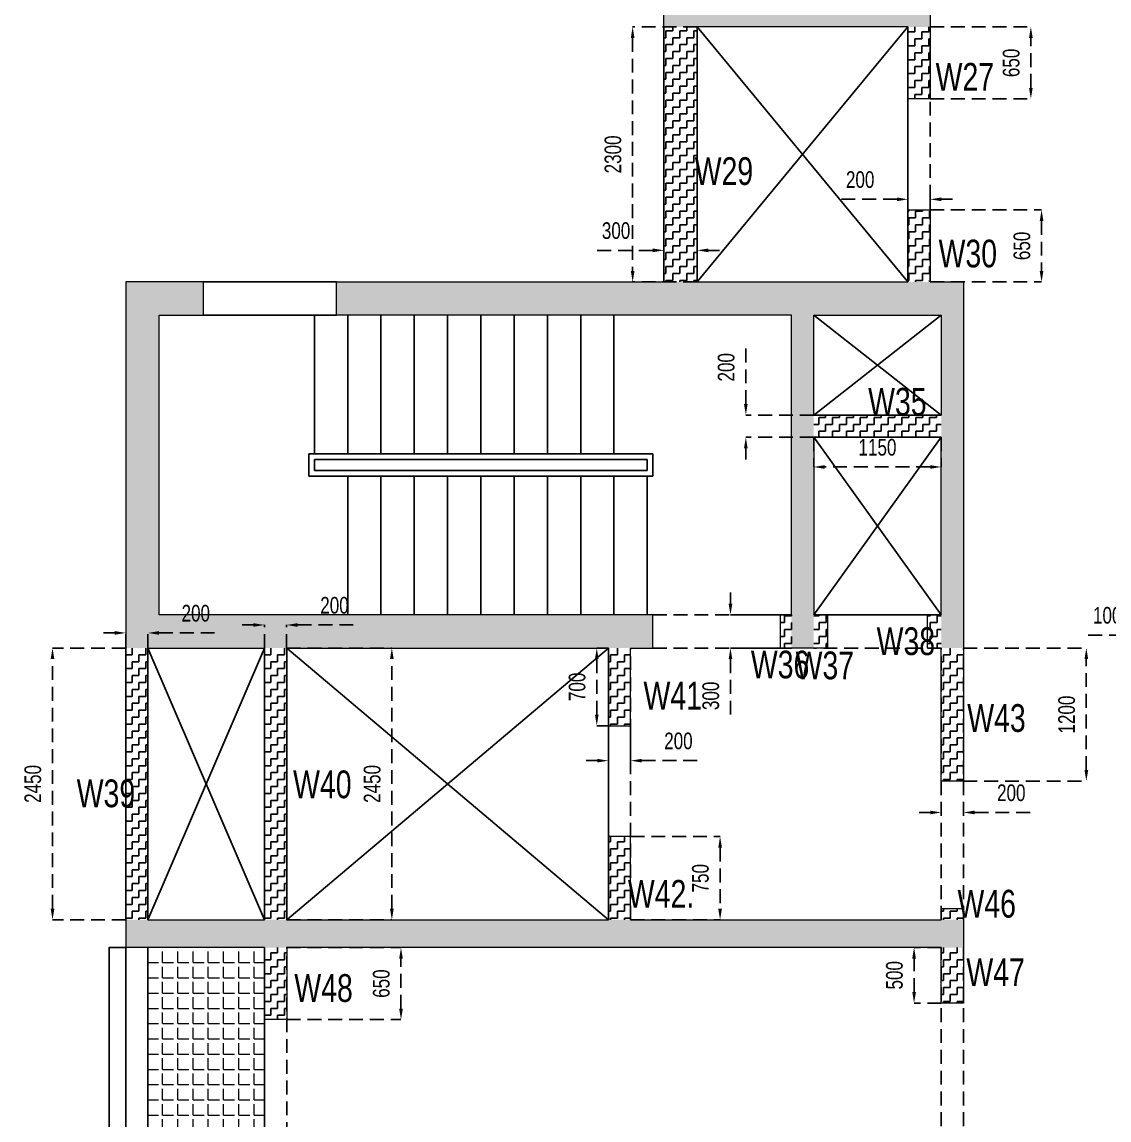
# Model space of a CAD drawing. Header units: millimetres. Extents: x 341 to 34579, y 195 to 54156.
# Drawn here: x 383 to 10181, y 30618 to 40517 of the extents above; entities that cross this region are included whole.
import ezdxf

# ---------------------------------------------------------------- set-up
doc = ezdxf.new("R2010")
doc.units = ezdxf.units.MM
doc.linetypes.add('HIDDEN', pattern=[0.375, 0.25, -0.125])
for name, color, linetype in [('A-STAIRCASE', 8, 'Continuous'), ('RAILING', 6, 'Continuous'), ('S-BEAM', 4, 'HIDDEN'), ('S-BEAM 1', 6, 'Continuous'), ('S-CUTOUT', 25, 'Continuous'), ('S-WALL HATCH', 251, 'Continuous')]:
    doc.layers.add(name, color=color, linetype=linetype)
for name, color, linetype, lineweight in [("S-BEAM NO'S", 2, 'Continuous', 20), ('S-HATCH', 8, 'Continuous', 20), ('S-WALL', 100, 'Continuous', 20)]:
    doc.layers.add(name, color=color, linetype=linetype, lineweight=lineweight)
doc.styles.add('SOBHA', font='swisscl.ttf')
doc.dimstyles.new('S-100-2', dxfattribs={"dimscale": 100, "dimtxt": 1.5, "dimasz": 1, "dimexe": 0, "dimexo": 0, "dimgap": 1, "dimtad": 1, "dimdec": 0, "dimzin": 0, "dimdsep": 46, "dimtxsty": 'SOBHA', "dimcen": 0.0895, "dimclrd": 8, "dimclre": 8, "dimclrt": 2, "dimadec": 0, "dimazin": 0, "dimtfac": 1, "dimtdec": 0, "dimtofl": 0, "dimtmove": 0, "dimatfit": 3, "dimfxl": 0.18, "dimtolj": 1, "dimtzin": 0, "dimlwd": -1, "dimlwe": -1, "dimarcsym": 1})
pattern_1 = [(0, (0, 0), (62.5, 62.5), [62.5, -62.5]), (90, (62.5, 0), (-62.5, 62.5), [62.5, -62.5])]

# ---------------------------------------------------------------- blocks, each defined once
blk = doc.blocks.new('WING 05 TYP WALLS')
at = {"layer": 'S-WALL HATCH', "ltscale": 7.5, "transparency": 33554687}
h = blk.add_hatch(color=251, dxfattribs=at)
h.dxf.hatch_style = 1
h.paths.add_polyline_path([(-602431.8, -51697.9), (-600531.8, -51697.9), (-600331.8, -51697.9), (-600031.8, -51697.9), (-600031.8, -51397.9), (-600231.8, -51397.9), (-602731.8, -51397.9), (-602731.8, -52447.9), (-602731.8, -52647.9), (-602731.8, -54297.9), (-602431.8, -54297.9), (-600531.8, -54297.9), (-600331.8, -54297.9), (-600331.8, -53997.9), (-600531.8, -53997.9), (-602431.8, -53997.9)])
h = blk.add_hatch(dxfattribs=at)
h.set_pattern_fill('ZIGZAG', color=251, scale=500)
h.set_pattern_definition([(0, (-602881.83, -54947.9), (62.5, 62.5), [62.5, -62.5]), (90, (-602819.33, -54947.9), (-62.5, 62.5), [62.5, -62.5])])
h.paths.add_polyline_path([(-600331.8, -54297.9), (-600531.8, -54297.9), (-600531.8, -54947.9), (-600331.8, -54947.9)])
h.paths.add_polyline_path([(-600331.8, -53347.9), (-600531.8, -53347.9), (-600531.8, -53997.9), (-600331.8, -53997.9)])
h.paths.add_polyline_path([(-602731.8, -52447.9), (-602881.8, -52447.9), (-602881.8, -52647.9), (-602731.8, -52647.9)])
h.paths.add_polyline_path([(-600331.8, -51697.9), (-600531.8, -51697.9), (-600531.8, -52347.9), (-600331.8, -52347.9)])
h = blk.add_hatch(dxfattribs=at)
h.set_pattern_fill('ZIGZAG', color=251, scale=500)
h.set_pattern_definition(pattern_1)
h.paths.add_polyline_path([(-602431.8, -54297.9), (-602731.8, -54297.9), (-602731.8, -56597.9), (-602431.8, -56597.9)])
h = blk.add_hatch(dxfattribs=at)
h.set_pattern_fill('ZIGZAG', color=251, scale=500)
h.set_pattern_definition(pattern_1)
h.paths.add_polyline_path([(-600331.8, -55947.9), (-600531.8, -55947.9), (-600531.8, -56597.9), (-600331.8, -56597.9)])
h = blk.add_hatch(color=251, dxfattribs=at)
h.dxf.hatch_style = 1
h.paths.add_polyline_path([(-602831.8, -59597.9), (-607281.8, -59597.9), (-607281.8, -56897.9), (-606881.8, -56897.9), (-606881.8, -56597.9), (-607581.8, -56597.9), (-607581.8, -59897.9), (-607381.8, -59897.9), (-607381.8, -59897.9), (-606331.8, -59897.9), (-606131.8, -59897.9), (-603231.8, -59897.9), (-603031.8, -59897.9), (-602831.8, -59897.9)])
h = blk.add_hatch(color=251, dxfattribs=at)
h.dxf.hatch_style = 1
h.paths.add_polyline_path([(-600031.8, -56597.9), (-600331.8, -56597.9), (-600531.8, -56597.9), (-602431.8, -56597.9), (-602731.8, -56597.9), (-605681.8, -56597.9), (-605681.8, -56897.9), (-601581.8, -56897.9), (-601581.8, -59597.9), (-601581.8, -59897.9), (-601381.8, -59897.9), (-601381.8, -59597.9), (-601381.8, -57997.9), (-601381.8, -57797.9), (-601381.8, -56897.9), (-600231.8, -56897.9), (-600231.8, -57797.9), (-600231.8, -57997.9), (-600231.8, -59597.9), (-600231.8, -59897.9), (-600031.8, -59897.9)])
h = blk.add_hatch(dxfattribs=at)
h.set_pattern_fill('ZIGZAG', color=251, scale=500)
h.set_pattern_definition([(0, (105314.17, -1923.17), (62.5, 62.5), [62.5, -62.5]), (90, (105376.67, -1923.17), (-62.5, 62.5), [62.5, -62.5])])
h.paths.add_polyline_path([(-600231.8, -57797.9), (-601381.8, -57797.9), (-601381.8, -57997.9), (-600231.8, -57997.9)], flags=17)
h = blk.add_hatch(dxfattribs=at)
h.set_pattern_fill('ZIGZAG', color=251, scale=500)
h.set_pattern_definition([(0, (-601681.83, -59897.9), (62.5, 62.5), [62.5, -62.5]), (90, (-601619.33, -59897.9), (-62.5, 62.5), [62.5, -62.5])])
h.paths.add_polyline_path([(-601256.8, -59597.9), (-601381.8, -59597.9), (-601381.8, -59897.9), (-601256.8, -59897.9)])
h.paths.add_polyline_path([(-601581.8, -59597.9), (-601681.8, -59597.9), (-601681.8, -59897.9), (-601581.8, -59897.9)])
h.paths.add_polyline_path([(-600231.8, -59597.9), (-600356.8, -59597.9), (-600356.8, -59897.9), (-600231.8, -59897.9)])
h = blk.add_hatch(dxfattribs=at)
h.set_pattern_fill('ZIGZAG', color=251, scale=500)
h.set_pattern_definition(pattern_1)
h.paths.add_polyline_path([(-607381.8, -59897.9), (-607581.8, -59897.9), (-607581.8, -62347.7), (-607381.8, -62347.7)])
h = blk.add_hatch(dxfattribs=at)
h.set_pattern_fill('ZIGZAG', color=251, scale=500)
h.set_pattern_definition(pattern_1)
h.paths.add_polyline_path([(-606131.8, -59897.9), (-606331.8, -59897.9), (-606331.8, -62347.9), (-606131.8, -62347.9)])
h = blk.add_hatch(dxfattribs=at)
h.set_pattern_fill('ZIGZAG', color=251, scale=500)
h.set_pattern_definition(pattern_1)
h.paths.add_polyline_path([(-603031.8, -59897.9), (-603231.8, -59897.9), (-603231.8, -60597.9), (-603031.8, -60597.9)])
h = blk.add_hatch(dxfattribs=at)
h.set_pattern_fill('ZIGZAG', color=251, scale=500)
h.set_pattern_definition(pattern_1)
h.paths.add_polyline_path([(-600031.8, -59897.9), (-600231.8, -59897.9), (-600231.8, -61097.9), (-600031.8, -61097.9)])
h = blk.add_hatch(dxfattribs=at)
h.set_pattern_fill('ZIGZAG', color=251, scale=500)
h.set_pattern_definition(pattern_1)
h.paths.add_polyline_path([(-603031.8, -61597.9), (-603231.8, -61597.9), (-603231.8, -62347.9), (-603031.8, -62347.9)])
h = blk.add_hatch(dxfattribs=at)
h.set_pattern_fill('ZIGZAG', color=251, scale=500)
h.set_pattern_definition(pattern_1)
h.paths.add_polyline_path([(-600031.8, -62247.9), (-600231.8, -62247.9), (-600231.8, -62347.9), (-600031.8, -62347.9)])
h = blk.add_hatch(color=251, dxfattribs=at)
h.dxf.hatch_style = 1
h.paths.add_polyline_path([(-600031.8, -62347.9), (-600231.8, -62347.9), (-603031.8, -62347.9), (-603231.8, -62347.9), (-606131.8, -62347.9), (-606331.8, -62347.9), (-607381.8, -62347.9), (-607581.8, -62347.7), (-607581.8, -62597.9), (-606331.8, -62597.9), (-606131.8, -62597.9), (-600231.8, -62597.9), (-600031.8, -62597.9)])
h = blk.add_hatch(dxfattribs=at)
h.set_pattern_fill('ZIGZAG', color=251, scale=500)
h.set_pattern_definition(pattern_1)
h.paths.add_polyline_path([(-606131.8, -62597.9), (-606331.8, -62597.9), (-606331.8, -63247.9), (-606131.8, -63247.9)])
h = blk.add_hatch(dxfattribs=at)
h.set_pattern_fill('ZIGZAG', color=251, scale=500)
h.set_pattern_definition(pattern_1)
h.paths.add_polyline_path([(-600031.8, -62597.9), (-600231.8, -62597.9), (-600231.8, -63097.9), (-600031.8, -63097.9)])
at = {"layer": 'S-WALL'}
for p, q in [((-607581.8, -56597.9), (-607581.8, -62597.9)), ((-606881.8, -56597.9), (-607581.8, -56597.9)), ((-606881.8, -56897.9), (-606881.8, -56597.9)), ((-607281.8, -56897.9), (-606881.8, -56897.9)), ((-607281.8, -59597.9), (-607281.8, -56897.9)), ((-602831.8, -59597.9), (-607281.8, -59597.9)), ((-602831.8, -59897.9), (-602831.8, -59597.9)), ((-607381.8, -62347.9), (-607381.8, -59897.9)), ((-607381.8, -59897.9), (-606331.8, -59897.9)), ((-606331.8, -59897.9), (-606331.8, -62347.9)), ((-606131.8, -62347.9), (-606131.8, -59897.9)), ((-606131.8, -59897.9), (-603231.8, -59897.9)), ((-603231.8, -59897.9), (-603231.8, -60597.9)), ((-603031.8, -60597.9), (-603031.8, -59897.9)), ((-603031.8, -59897.9), (-602831.8, -59897.9)), ((-603231.8, -60597.9), (-603031.8, -60597.9)), ((-603031.8, -61597.9), (-603231.8, -61597.9)), ((-603231.8, -61597.9), (-603231.8, -62347.9)), ((-603031.8, -62347.9), (-603031.8, -61597.9)), ((-600031.8, -62247.9), (-600231.8, -62247.9)), ((-600231.8, -62247.9), (-600231.8, -62347.9)), ((-600031.8, -62347.9), (-600031.8, -62247.9)), ((-607381.8, -62347.9), (-606331.8, -62347.9)), ((-606131.8, -62347.9), (-603231.8, -62347.9)), ((-603031.8, -62347.9), (-600231.8, -62347.9)), ((-600031.8, -62347.9), (-600031.8, -62597.9)), ((-606331.8, -62597.9), (-607581.8, -62597.9)), ((-606331.8, -63247.9), (-606331.8, -62597.9)), ((-600231.8, -62597.9), (-606131.8, -62597.9)), ((-606131.8, -62597.9), (-606131.8, -63247.9)), ((-600231.8, -63097.9), (-600231.8, -62597.9)), ((-600031.8, -62597.9), (-600031.8, -63097.9)), ((-600031.8, -63097.9), (-600231.8, -63097.9)), ((-606131.8, -63247.9), (-606331.8, -63247.9))]:
    blk.add_line(p, q, dxfattribs=at)
blk.add_lwpolyline([(-600331.8, -53347.9), (-600331.8, -54947.9), (-600531.8, -54947.9), (-600531.8, -54297.9), (-602431.8, -54297.9), (-602431.8, -56597.9), (-600531.8, -56597.9), (-600531.8, -55947.9), (-600331.8, -55947.9), (-600331.8, -56597.9), (-600031.8, -56597.9), (-600031.8, -61097.9), (-600231.8, -61097.9), (-600231.8, -59897.9), (-600356.8, -59897.9), (-600356.8, -59597.9), (-600231.8, -59597.9), (-600231.8, -57997.9), (-601381.8, -57997.9), (-601381.8, -59597.9), (-601256.8, -59597.9), (-601256.8, -59897.9), (-601681.8, -59897.9), (-601681.8, -59597.9), (-601581.8, -59597.9), (-601581.8, -56897.9), (-605681.8, -56897.9), (-605681.8, -56597.9), (-602731.8, -56597.9), (-602731.8, -52647.9)], dxfattribs=at)
blk.add_lwpolyline([(-600231.8, -56897.9), (-600231.8, -57797.9), (-601381.8, -57797.9), (-601381.8, -56897.9)], close=True, dxfattribs=at)
blk = doc.blocks.new('rer')
at = {"layer": 'S-HATCH', "ltscale": 7.5}
h = blk.add_hatch(dxfattribs=at)
h.set_pattern_fill('ANGLE', color=8, scale=500)
h.set_pattern_definition([(0, (0, 0), (0, 137.5), [100, -37.5]), (90, (0, 0), (-137.5, 8e-15), [100, -37.5])])
h.paths.add_polyline_path([(-606331.8, -62597.9), (-607381.8, -62597.9), (-607381.8, -65147.9), (-606331.8, -65147.9)])
at = {"layer": 'A-STAIRCASE', "color": 252, "ltscale": 200}
for p, q in [((-605881.8, -58147.9), (-605881.8, -56897.9)), ((-605581.8, -58147.9), (-605581.8, -56897.9)), ((-605281.8, -58147.9), (-605281.8, -56897.9)), ((-604981.8, -58147.9), (-604981.8, -56897.9)), ((-604681.8, -58147.9), (-604681.8, -56897.9)), ((-604381.8, -58147.9), (-604381.8, -56897.9)), ((-604081.8, -58147.9), (-604081.8, -56897.9)), ((-603781.8, -58147.9), (-603781.8, -56897.9)), ((-603481.8, -58147.9), (-603481.8, -56897.9)), ((-603181.8, -58147.9), (-603181.8, -56897.9)), ((-605581.8, -58347.9), (-605581.8, -59597.9)), ((-605281.8, -58347.9), (-605281.8, -59597.9)), ((-604981.8, -58347.9), (-604981.8, -59597.9)), ((-604681.8, -58347.9), (-604681.8, -59597.9)), ((-604381.8, -58347.9), (-604381.8, -59597.9)), ((-604081.8, -58347.9), (-604081.8, -59597.9)), ((-603781.8, -58347.9), (-603781.8, -59597.9)), ((-603481.8, -58347.9), (-603481.8, -59597.9)), ((-603181.8, -58347.9), (-603181.8, -59597.9)), ((-602881.8, -58347.9), (-602881.8, -59597.9))]:
    blk.add_line(p, q, dxfattribs=at)
at = {"layer": 'RAILING', "color": 252, "ltscale": 200}
for p, q in [((-605931.8, -58347.9, 0), (-605931.8, -58147.9, 0)), ((-605931.8, -58147.9, 0), (-602831.8, -58147.9, 0)), ((-605881.8, -58297.9, 0), (-605881.8, -58197.9, 0)), ((-605881.8, -58197.9, 0), (-602881.8, -58197.9, 0)), ((-602881.8, -58197.9, 0), (-602881.8, -58297.9, 0)), ((-602831.8, -58147.9, 0), (-602831.8, -58347.9, 0)), ((-602881.8, -58297.9, 0), (-605881.8, -58297.9, 0)), ((-602831.8, -58347.9, 0), (-605931.8, -58347.9, 0))]:
    blk.add_line(p, q, dxfattribs=at)
at = {"layer": 'S-BEAM', "ltscale": 500}
for p, q in [((-600331.8, -56597.9), (-600331.8, -54297.9)), ((-601581.8, -59597.9), (-602831.8, -59597.9)), ((-603031.8, -62347.9), (-603031.8, -59897.9)), ((-601581.8, -59897.9), (-602831.8, -59897.9)), ((-600231.8, -59897.9), (-601381.8, -59897.9)), ((-600231.8, -62347.9), (-600231.8, -59897.9)), ((-600031.8, -62347.9), (-600031.8, -59897.9)), ((-606131.8, -65047.9), (-606131.8, -62597.9)), ((-600231.8, -64207.9), (-600231.8, -62597.9)), ((-600031.8, -64207.9), (-600031.8, -62597.9))]:
    blk.add_line(p, q, dxfattribs=at)
at = {"layer": 'S-BEAM 1', "color": 1}
for p, q in [((-602731.8, -54297.9), (-602731.8, -56597.9)), ((-602431.8, -54297.9), (-602431.8, -56597.9)), ((-600531.8, -56597.9), (-600531.8, -54297.9)), ((-605681.8, -56597.9), (-606881.8, -56597.9)), ((-605681.8, -56897.9), (-606881.8, -56897.9)), ((-600231.8, -57797.9), (-601381.8, -57797.9)), ((-600231.8, -57997.9), (-601381.8, -57997.9)), ((-600231.8, -59597.9), (-601381.8, -59597.9)), ((-607581.8, -62347.9), (-607581.8, -59897.9)), ((-607381.8, -62347.9), (-607381.8, -59897.9)), ((-606331.8, -62347.9), (-606331.8, -59897.9)), ((-606131.8, -62347.9), (-606131.8, -59897.9)), ((-603231.8, -62347.9), (-603231.8, -59897.9)), ((-607581.8, -65147.9), (-607581.8, -62597.9)), ((-607381.8, -65147.9), (-607381.8, -62597.9)), ((-606331.8, -65047.9), (-606331.8, -62597.9))]:
    blk.add_line(p, q, dxfattribs=at)
blk.add_lwpolyline([(-607581.8, -65147.9), (-607731.8, -65147.9), (-607731.8, -62598.2), (-607581.8, -62598.2)], dxfattribs=at)
at = {"layer": 'S-CUTOUT', "color": 35}
for p, q in [((-602431.8, -54297.9), (-600531.8, -56597.9)), ((-600531.8, -54297.9), (-602431.8, -56597.9)), ((-601381.8, -56897.9), (-600231.8, -57797.9)), ((-600231.8, -56897.9), (-601381.8, -57797.9)), ((-600231.8, -57997.9), (-601381.8, -59597.9)), ((-601381.8, -57997.9), (-600231.8, -59597.9)), ((-606331.8, -59897.9), (-607381.8, -62347.7)), ((-607381.8, -59897.9), (-606331.8, -62347.9)), ((-603231.8, -59897.9), (-606131.8, -62347.9)), ((-606131.8, -59897.9), (-603231.8, -62347.9))]:
    blk.add_line(p, q, dxfattribs=at)
blk = doc.blocks.new('*D146')
at = {"layer": 'Defpoints', "color": 0, "linetype": 'Continuous', "ltscale": 500, "transparency": 16777216}
for p in [(8568.8, 40473.1), (9476.3, 40473.1), (8568.8, 39823.1)]:
    blk.add_point(p, dxfattribs=at)
at = {"layer": 'S-BEAM', "color": 8, "ltscale": 500, "transparency": 16777216}
for p, q in [((8568.8, 40473.1), (9476.3, 40473.1)), ((9476.3, 39923.1), (9476.3, 40373.1)), ((8568.8, 39823.1), (9476.3, 39823.1))]:
    blk.add_line(p, q, dxfattribs=at)
at = {"layer": 'S-BEAM', "color": 8, "linetype": 'Continuous', "ltscale": 500, "transparency": 16777216}
for points in [[(9459.7, 40373.1), (9493, 40373.1), (9476.3, 40473.1)], [(9459.7, 39923.1), (9493, 39923.1), (9476.3, 39823.1)]]:
    blk.add_solid(points, dxfattribs=at)
at = {"layer": 'S-BEAM', "color": 2, "linetype": 'Continuous', "ltscale": 500, "transparency": 16777216, "insert": (9299.5, 40148.1), "char_height": 150, "attachment_point": 5, "rotation": 90, "style": 'SOBHA'}
blk.add_mtext('\\A1;650', dxfattribs=at)
blk = doc.blocks.new('*D147')
at = {"layer": 'Defpoints', "color": 0, "linetype": 'Continuous', "ltscale": 500, "transparency": 16777216}
for p in [(6468.8, 40473.1), (5887.3, 38173.1), (6468.8, 38173.1)]:
    blk.add_point(p, dxfattribs=at)
at = {"layer": 'S-BEAM', "color": 8, "ltscale": 500, "transparency": 16777216}
for p, q in [((6468.8, 40473.1), (5887.3, 40473.1)), ((5887.3, 40373.1), (5887.3, 38273.1)), ((6468.8, 38173.1), (5887.3, 38173.1))]:
    blk.add_line(p, q, dxfattribs=at)
at = {"layer": 'S-BEAM', "color": 8, "linetype": 'Continuous', "ltscale": 500, "transparency": 16777216}
for points in [[(5870.7, 40373.1), (5904, 40373.1), (5887.3, 40473.1)], [(5870.7, 38273.1), (5904, 38273.1), (5887.3, 38173.1)]]:
    blk.add_solid(points, dxfattribs=at)
at = {"layer": 'S-BEAM', "color": 2, "linetype": 'Continuous', "ltscale": 500, "transparency": 16777216, "insert": (5710.4, 39323.1), "char_height": 150, "attachment_point": 5, "rotation": 90, "style": 'SOBHA'}
blk.add_mtext('\\A1;2300', dxfattribs=at)
blk = doc.blocks.new('*D148')
at = {"layer": 'Defpoints', "color": 0, "linetype": 'Continuous', "ltscale": 500, "transparency": 16777216}
for p in [(6168.8, 38458.4), (6168.8, 38173.1), (6468.8, 38173.1)]:
    blk.add_point(p, dxfattribs=at)
at = {"layer": 'S-BEAM', "color": 8, "ltscale": 500, "transparency": 16777216}
for p, q in [((6068.8, 38458.4), (5506.6, 38458.4)), ((6168.8, 38173.1), (6168.8, 38458.4)), ((6468.8, 38173.1), (6468.8, 38458.4)), ((6568.8, 38458.4), (6668.8, 38458.4))]:
    blk.add_line(p, q, dxfattribs=at)
at = {"layer": 'S-BEAM', "color": 8, "linetype": 'Continuous', "ltscale": 500, "transparency": 16777216}
for points in [[(6068.8, 38475), (6068.8, 38441.7), (6168.8, 38458.4)], [(6568.8, 38475), (6568.8, 38441.7), (6468.8, 38458.4)]]:
    blk.add_solid(points, dxfattribs=at)
at = {"layer": 'S-BEAM', "color": 2, "linetype": 'Continuous', "ltscale": 500, "transparency": 16777216, "insert": (5737.7, 38635.3), "char_height": 150, "attachment_point": 5, "style": 'SOBHA'}
blk.add_mtext('\\A1;300', dxfattribs=at)
blk = doc.blocks.new('*D149')
at = {"layer": 'Defpoints', "color": 0, "linetype": 'Continuous', "ltscale": 500, "transparency": 16777216}
for p in [(8368.8, 38918.4), (8368.8, 38823.1), (8568.8, 38823.1)]:
    blk.add_point(p, dxfattribs=at)
at = {"layer": 'S-BEAM', "color": 8, "ltscale": 500, "transparency": 16777216}
for p, q in [((8268.8, 38918.4), (7706.9, 38918.4)), ((8368.8, 38823.1), (8368.8, 38918.4)), ((8568.8, 38823.1), (8568.8, 38918.4)), ((8668.8, 38918.4), (8768.8, 38918.4))]:
    blk.add_line(p, q, dxfattribs=at)
at = {"layer": 'S-BEAM', "color": 8, "linetype": 'Continuous', "ltscale": 500, "transparency": 16777216}
for points in [[(8268.8, 38935), (8268.8, 38901.7), (8368.8, 38918.4)], [(8668.8, 38935), (8668.8, 38901.7), (8568.8, 38918.4)]]:
    blk.add_solid(points, dxfattribs=at)
at = {"layer": 'S-BEAM', "color": 2, "linetype": 'Continuous', "ltscale": 500, "transparency": 16777216, "insert": (7937.8, 39095.2), "char_height": 150, "attachment_point": 5, "style": 'SOBHA'}
blk.add_mtext('\\A1;200', dxfattribs=at)
blk = doc.blocks.new('*D150')
at = {"layer": 'Defpoints', "color": 0, "linetype": 'Continuous', "ltscale": 500, "transparency": 16777216}
for p in [(8568.8, 38823.1), (8568.8, 38173.1), (9572.8, 38173.1)]:
    blk.add_point(p, dxfattribs=at)
at = {"layer": 'S-BEAM', "color": 8, "ltscale": 500, "transparency": 16777216}
for p, q in [((8568.8, 38823.1), (9572.8, 38823.1)), ((9572.8, 38723.1), (9572.8, 38273.1)), ((8568.8, 38173.1), (9572.8, 38173.1))]:
    blk.add_line(p, q, dxfattribs=at)
at = {"layer": 'S-BEAM', "color": 8, "linetype": 'Continuous', "ltscale": 500, "transparency": 16777216}
for points in [[(9556.2, 38723.1), (9589.5, 38723.1), (9572.8, 38823.1)], [(9556.2, 38273.1), (9589.5, 38273.1), (9572.8, 38173.1)]]:
    blk.add_solid(points, dxfattribs=at)
at = {"layer": 'S-BEAM', "color": 2, "linetype": 'Continuous', "ltscale": 500, "transparency": 16777216, "insert": (9396, 38498.1), "char_height": 150, "attachment_point": 5, "rotation": 90, "style": 'SOBHA'}
blk.add_mtext('\\A1;650', dxfattribs=at)
blk = doc.blocks.new('*D151')
at = {"layer": 'Defpoints', "color": 0, "linetype": 'Continuous', "ltscale": 500, "transparency": 16777216}
for p in [(7518.8, 36773.1), (8668.8, 36773.1), (7518.8, 36505.4)]:
    blk.add_point(p, dxfattribs=at)
at = {"layer": 'S-BEAM', "color": 8, "ltscale": 500, "transparency": 16777216}
for p, q in [((7518.8, 36773.1), (7518.8, 36505.4)), ((8668.8, 36773.1), (8668.8, 36505.4)), ((8568.8, 36505.4), (7618.8, 36505.4))]:
    blk.add_line(p, q, dxfattribs=at)
at = {"layer": 'S-BEAM', "color": 8, "linetype": 'Continuous', "ltscale": 500, "transparency": 16777216}
for points in [[(7618.8, 36522), (7618.8, 36488.7), (7518.8, 36505.4)], [(8568.8, 36522), (8568.8, 36488.7), (8668.8, 36505.4)]]:
    blk.add_solid(points, dxfattribs=at)
at = {"layer": 'S-BEAM', "color": 2, "linetype": 'Continuous', "ltscale": 500, "transparency": 16777216, "insert": (8093.8, 36682.2), "char_height": 150, "attachment_point": 5, "style": 'SOBHA'}
blk.add_mtext('\\A1;1150', dxfattribs=at)
blk = doc.blocks.new('*D152')
at = {"layer": 'Defpoints', "color": 0, "linetype": 'Continuous', "ltscale": 500, "transparency": 16777216}
for p in [(6907.3, 36973.1), (7518.8, 36973.1), (7518.8, 36773.1)]:
    blk.add_point(p, dxfattribs=at)
at = {"layer": 'S-BEAM', "color": 8, "ltscale": 500, "transparency": 16777216}
for p, q in [((6907.3, 37073.1), (6907.3, 37635.1)), ((7518.8, 36973.1), (6907.3, 36973.1)), ((7518.8, 36773.1), (6907.3, 36773.1)), ((6907.3, 36673.1), (6907.3, 36573.1))]:
    blk.add_line(p, q, dxfattribs=at)
at = {"layer": 'S-BEAM', "color": 8, "linetype": 'Continuous', "ltscale": 500, "transparency": 16777216}
for points in [[(6890.7, 37073.1), (6924, 37073.1), (6907.3, 36973.1)], [(6890.7, 36673.1), (6924, 36673.1), (6907.3, 36773.1)]]:
    blk.add_solid(points, dxfattribs=at)
at = {"layer": 'S-BEAM', "color": 2, "linetype": 'Continuous', "ltscale": 500, "transparency": 16777216, "insert": (6730.5, 37404.1), "char_height": 150, "attachment_point": 5, "rotation": 90, "style": 'SOBHA'}
blk.add_mtext('\\A1;200', dxfattribs=at)
blk = doc.blocks.new('*D156')
at = {"layer": 'Defpoints', "color": 0, "linetype": 'Continuous', "ltscale": 500, "transparency": 16777216}
for p in [(7218.8, 35173.1), (6768.8, 34873.1), (7218.8, 34873.1)]:
    blk.add_point(p, dxfattribs=at)
at = {"layer": 'S-BEAM', "color": 8, "ltscale": 500, "transparency": 16777216}
for p, q in [((6768.8, 35273.1), (6768.8, 35373.1)), ((7218.8, 35173.1), (6768.8, 35173.1)), ((7218.8, 34873.1), (6768.8, 34873.1)), ((6768.8, 34773.1), (6768.8, 34210.9))]:
    blk.add_line(p, q, dxfattribs=at)
at = {"layer": 'S-BEAM', "color": 8, "linetype": 'Continuous', "ltscale": 500, "transparency": 16777216}
for points in [[(6752.2, 35273.1), (6785.5, 35273.1), (6768.8, 35173.1)], [(6752.2, 34773.1), (6785.5, 34773.1), (6768.8, 34873.1)]]:
    blk.add_solid(points, dxfattribs=at)
at = {"layer": 'S-BEAM', "color": 2, "linetype": 'Continuous', "ltscale": 500, "transparency": 16777216, "insert": (6591.9, 34442), "char_height": 150, "attachment_point": 5, "rotation": 90, "style": 'SOBHA'}
blk.add_mtext('\\A1;300', dxfattribs=at)
blk = doc.blocks.new('*D157')
at = {"layer": 'Defpoints', "color": 0, "linetype": 'Continuous', "ltscale": 500, "transparency": 16777216}
for p in [(658.3, 34873.1), (1318.8, 34873.1), (1318.8, 32423.1)]:
    blk.add_point(p, dxfattribs=at)
at = {"layer": 'S-BEAM', "color": 8, "ltscale": 500, "transparency": 16777216}
for p, q in [((1318.8, 34873.1), (658.3, 34873.1)), ((658.3, 32523.1), (658.3, 34773.1)), ((1318.8, 32423.1), (658.3, 32423.1))]:
    blk.add_line(p, q, dxfattribs=at)
at = {"layer": 'S-BEAM', "color": 8, "linetype": 'Continuous', "ltscale": 500, "transparency": 16777216}
for points in [[(641.7, 34773.1), (675, 34773.1), (658.3, 34873.1)], [(641.7, 32523.1), (675, 32523.1), (658.3, 32423.1)]]:
    blk.add_solid(points, dxfattribs=at)
at = {"layer": 'S-BEAM', "color": 2, "linetype": 'Continuous', "ltscale": 500, "transparency": 16777216, "insert": (481.5, 33648.1), "char_height": 150, "attachment_point": 5, "rotation": 89.99993, "style": 'SOBHA'}
blk.add_mtext('\\A1;2450', dxfattribs=at)
blk = doc.blocks.new('*D158')
at = {"layer": 'Defpoints', "color": 0, "linetype": 'Continuous', "ltscale": 500, "transparency": 16777216}
for p in [(1518.8, 35009.4), (1318.8, 34873.1), (1518.8, 34873.1)]:
    blk.add_point(p, dxfattribs=at)
at = {"layer": 'S-BEAM', "color": 8, "ltscale": 500, "transparency": 16777216}
for p, q in [((1218.8, 35009.4), (1118.8, 35009.4)), ((1318.8, 34873.1), (1318.8, 35009.4)), ((1518.8, 34873.1), (1518.8, 35009.4)), ((1618.8, 35009.4), (2180.8, 35009.4))]:
    blk.add_line(p, q, dxfattribs=at)
at = {"layer": 'S-BEAM', "color": 8, "linetype": 'Continuous', "ltscale": 500, "transparency": 16777216}
for points in [[(1218.8, 35026), (1218.8, 34992.7), (1318.8, 35009.4)], [(1618.8, 35026), (1618.8, 34992.7), (1518.8, 35009.4)]]:
    blk.add_solid(points, dxfattribs=at)
at = {"layer": 'S-BEAM', "color": 2, "linetype": 'Continuous', "ltscale": 500, "transparency": 16777216, "insert": (1949.8, 35186.2), "char_height": 150, "attachment_point": 5, "rotation": 359.99993, "style": 'SOBHA'}
blk.add_mtext('\\A1;200', dxfattribs=at)
blk = doc.blocks.new('*D159')
at = {"layer": 'Defpoints', "color": 0, "linetype": 'Continuous', "ltscale": 500, "transparency": 16777216}
for p in [(2768.8, 35080.9), (2568.8, 34873.1), (2768.8, 34873.1)]:
    blk.add_point(p, dxfattribs=at)
at = {"layer": 'S-BEAM', "color": 8, "ltscale": 500, "transparency": 16777216}
for p, q in [((2468.8, 35080.9), (2368.8, 35080.9)), ((2568.8, 34873.1), (2568.8, 35080.9)), ((2768.8, 34873.1), (2768.8, 35080.9)), ((2868.8, 35080.9), (3430.8, 35080.9))]:
    blk.add_line(p, q, dxfattribs=at)
at = {"layer": 'S-BEAM', "color": 8, "linetype": 'Continuous', "ltscale": 500, "transparency": 16777216}
for points in [[(2468.8, 35097.5), (2468.8, 35064.2), (2568.8, 35080.9)], [(2868.8, 35097.5), (2868.8, 35064.2), (2768.8, 35080.9)]]:
    blk.add_solid(points, dxfattribs=at)
at = {"layer": 'S-BEAM', "color": 2, "linetype": 'Continuous', "ltscale": 500, "transparency": 16777216, "insert": (3199.8, 35257.7), "char_height": 150, "attachment_point": 5, "style": 'SOBHA'}
blk.add_mtext('\\A1;200', dxfattribs=at)
blk = doc.blocks.new('*D160')
at = {"layer": 'Defpoints', "color": 0, "linetype": 'Continuous', "ltscale": 500, "transparency": 16777216}
for p in [(2768.8, 34873.1), (3716.8, 34873.1), (2768.8, 32423.1)]:
    blk.add_point(p, dxfattribs=at)
at = {"layer": 'S-BEAM', "color": 8, "ltscale": 500, "transparency": 16777216}
for p, q in [((2768.8, 34873.1), (3716.8, 34873.1)), ((3716.8, 32523.1), (3716.8, 34773.1)), ((2768.8, 32423.1), (3716.8, 32423.1))]:
    blk.add_line(p, q, dxfattribs=at)
at = {"layer": 'S-BEAM', "color": 8, "linetype": 'Continuous', "ltscale": 500, "transparency": 16777216}
for points in [[(3700.2, 34773.1), (3733.5, 34773.1), (3716.8, 34873.1)], [(3700.2, 32523.1), (3733.5, 32523.1), (3716.8, 32423.1)]]:
    blk.add_solid(points, dxfattribs=at)
at = {"layer": 'S-BEAM', "color": 2, "linetype": 'Continuous', "ltscale": 500, "transparency": 16777216, "insert": (3540, 33648.1), "char_height": 150, "attachment_point": 5, "rotation": 90, "style": 'SOBHA'}
blk.add_mtext('\\A1;2450', dxfattribs=at)
blk = doc.blocks.new('*D161')
at = {"layer": 'Defpoints', "color": 0, "linetype": 'Continuous', "ltscale": 500, "transparency": 16777216}
for p in [(5563.8, 34873.1), (5668.8, 34873.1), (5668.8, 34173.1)]:
    blk.add_point(p, dxfattribs=at)
at = {"layer": 'S-BEAM', "color": 8, "ltscale": 500, "transparency": 16777216}
for p, q in [((5668.8, 34873.1), (5563.8, 34873.1)), ((5563.8, 34273.1), (5563.8, 34773.1)), ((5668.8, 34173.1), (5563.8, 34173.1))]:
    blk.add_line(p, q, dxfattribs=at)
at = {"layer": 'S-BEAM', "color": 8, "linetype": 'Continuous', "ltscale": 500, "transparency": 16777216}
for points in [[(5547.2, 34773.1), (5580.5, 34773.1), (5563.8, 34873.1)], [(5547.2, 34273.1), (5580.5, 34273.1), (5563.8, 34173.1)]]:
    blk.add_solid(points, dxfattribs=at)
at = {"layer": 'S-BEAM', "color": 2, "linetype": 'Continuous', "ltscale": 500, "transparency": 16777216, "insert": (5387, 34523.1), "char_height": 150, "attachment_point": 5, "rotation": 90, "style": 'SOBHA'}
blk.add_mtext('\\A1;700', dxfattribs=at)
blk = doc.blocks.new('*D162')
at = {"layer": 'Defpoints', "color": 0, "linetype": 'Continuous', "ltscale": 500, "transparency": 16777216}
for p in [(5668.8, 34173.1), (5868.8, 34173.1), (5868.8, 33857.9)]:
    blk.add_point(p, dxfattribs=at)
at = {"layer": 'S-BEAM', "color": 8, "ltscale": 500, "transparency": 16777216}
for p, q in [((5668.8, 34173.1), (5668.8, 33857.9)), ((5868.8, 34173.1), (5868.8, 33857.9)), ((5568.8, 33857.9), (5468.8, 33857.9)), ((5968.8, 33857.9), (6530.8, 33857.9))]:
    blk.add_line(p, q, dxfattribs=at)
at = {"layer": 'S-BEAM', "color": 8, "linetype": 'Continuous', "ltscale": 500, "transparency": 16777216}
for points in [[(5568.8, 33874.5), (5568.8, 33841.2), (5668.8, 33857.9)], [(5968.8, 33874.5), (5968.8, 33841.2), (5868.8, 33857.9)]]:
    blk.add_solid(points, dxfattribs=at)
at = {"layer": 'S-BEAM', "color": 2, "linetype": 'Continuous', "ltscale": 500, "transparency": 16777216, "insert": (6299.8, 34034.7), "char_height": 150, "attachment_point": 5, "style": 'SOBHA'}
blk.add_mtext('\\A1;200', dxfattribs=at)
blk = doc.blocks.new('*D163')
at = {"layer": 'Defpoints', "color": 0, "linetype": 'Continuous', "ltscale": 500, "transparency": 16777216}
for p in [(5868.8, 33173.1), (5868.8, 32423.1), (6675.3, 32423.1)]:
    blk.add_point(p, dxfattribs=at)
at = {"layer": 'S-BEAM', "color": 8, "ltscale": 500, "transparency": 16777216}
for p, q in [((5868.8, 33173.1), (6675.3, 33173.1)), ((6675.3, 33073.1), (6675.3, 32523.1)), ((5868.8, 32423.1), (6675.3, 32423.1))]:
    blk.add_line(p, q, dxfattribs=at)
at = {"layer": 'S-BEAM', "color": 8, "linetype": 'Continuous', "ltscale": 500, "transparency": 16777216}
for points in [[(6658.7, 33073.1), (6692, 33073.1), (6675.3, 33173.1)], [(6658.7, 32523.1), (6692, 32523.1), (6675.3, 32423.1)]]:
    blk.add_solid(points, dxfattribs=at)
at = {"layer": 'S-BEAM', "color": 2, "linetype": 'Continuous', "ltscale": 500, "transparency": 16777216, "insert": (6498.5, 32798.1), "char_height": 150, "attachment_point": 5, "rotation": 90, "style": 'SOBHA'}
blk.add_mtext('\\A1;750', dxfattribs=at)
blk = doc.blocks.new('*D164')
at = {"layer": 'Defpoints', "color": 0, "linetype": 'Continuous', "ltscale": 500, "transparency": 16777216}
for p in [(2768.8, 32173.1), (3799.3, 32173.1), (2768.8, 31523.1)]:
    blk.add_point(p, dxfattribs=at)
at = {"layer": 'S-BEAM', "color": 8, "ltscale": 500, "transparency": 16777216}
for p, q in [((2768.8, 32173.1), (3799.3, 32173.1)), ((3799.3, 31623.1), (3799.3, 32073.1)), ((2768.8, 31523.1), (3799.3, 31523.1))]:
    blk.add_line(p, q, dxfattribs=at)
at = {"layer": 'S-BEAM', "color": 8, "linetype": 'Continuous', "ltscale": 500, "transparency": 16777216}
for points in [[(3782.7, 32073.1), (3816, 32073.1), (3799.3, 32173.1)], [(3782.7, 31623.1), (3816, 31623.1), (3799.3, 31523.1)]]:
    blk.add_solid(points, dxfattribs=at)
at = {"layer": 'S-BEAM', "color": 2, "linetype": 'Continuous', "ltscale": 500, "transparency": 16777216, "insert": (3622.5, 31848.1), "char_height": 150, "attachment_point": 5, "rotation": 90, "style": 'SOBHA'}
blk.add_mtext('\\A1;650', dxfattribs=at)
blk = doc.blocks.new('*D165')
at = {"layer": 'Defpoints', "color": 0, "linetype": 'Continuous', "ltscale": 500, "transparency": 16777216}
for p in [(8868.8, 34873.1), (9976.3, 34873.1), (8868.8, 33673.1)]:
    blk.add_point(p, dxfattribs=at)
at = {"layer": 'S-BEAM', "color": 8, "ltscale": 500, "transparency": 16777216}
for p, q in [((8868.8, 34873.1), (9976.3, 34873.1)), ((9976.3, 33773.1), (9976.3, 34773.1)), ((8868.8, 33673.1), (9976.3, 33673.1))]:
    blk.add_line(p, q, dxfattribs=at)
at = {"layer": 'S-BEAM', "color": 8, "linetype": 'Continuous', "ltscale": 500, "transparency": 16777216}
for points in [[(9959.7, 34773.1), (9993, 34773.1), (9976.3, 34873.1)], [(9959.7, 33773.1), (9993, 33773.1), (9976.3, 33673.1)]]:
    blk.add_solid(points, dxfattribs=at)
at = {"layer": 'S-BEAM', "color": 2, "linetype": 'Continuous', "ltscale": 500, "transparency": 16777216, "insert": (9799.5, 34273.1), "char_height": 150, "attachment_point": 5, "rotation": 90, "style": 'SOBHA'}
blk.add_mtext('\\A1;1200', dxfattribs=at)
blk = doc.blocks.new('*D166')
at = {"layer": 'Defpoints', "color": 0, "linetype": 'Continuous', "ltscale": 500, "transparency": 16777216}
for p in [(8668.8, 33673.1), (8868.8, 33673.1), (8868.8, 33390.9)]:
    blk.add_point(p, dxfattribs=at)
at = {"layer": 'S-BEAM', "color": 8, "ltscale": 500, "transparency": 16777216}
for p, q in [((8668.8, 33673.1), (8668.8, 33390.9)), ((8868.8, 33673.1), (8868.8, 33390.9)), ((8568.8, 33390.9), (8468.8, 33390.9)), ((8968.8, 33390.9), (9530.8, 33390.9))]:
    blk.add_line(p, q, dxfattribs=at)
at = {"layer": 'S-BEAM', "color": 8, "linetype": 'Continuous', "ltscale": 500, "transparency": 16777216}
for points in [[(8568.8, 33407.5), (8568.8, 33374.2), (8668.8, 33390.9)], [(8968.8, 33407.5), (8968.8, 33374.2), (8868.8, 33390.9)]]:
    blk.add_solid(points, dxfattribs=at)
at = {"layer": 'S-BEAM', "color": 2, "linetype": 'Continuous', "ltscale": 500, "transparency": 16777216, "insert": (9299.8, 33567.7), "char_height": 150, "attachment_point": 5, "style": 'SOBHA'}
blk.add_mtext('\\A1;200', dxfattribs=at)
blk = doc.blocks.new('*D168')
at = {"layer": 'Defpoints', "color": 0, "linetype": 'Continuous', "ltscale": 500, "transparency": 16777216}
for p in [(10593.8, 34990.4), (10593.8, 34873.1), (10693.8, 34873.1)]:
    blk.add_point(p, dxfattribs=at)
at = {"layer": 'S-BEAM', "color": 8, "ltscale": 500, "transparency": 16777216}
for p, q in [((10493.8, 34990.4), (9935.2, 34990.4)), ((10593.8, 34873.1), (10593.8, 34990.4)), ((10693.8, 34873.1), (10693.8, 34990.4)), ((10793.8, 34990.4), (10893.8, 34990.4))]:
    blk.add_line(p, q, dxfattribs=at)
at = {"layer": 'S-BEAM', "color": 8, "linetype": 'Continuous', "ltscale": 500, "transparency": 16777216}
for points in [[(10493.8, 35007), (10493.8, 34973.7), (10593.8, 34990.4)], [(10793.8, 35007), (10793.8, 34973.7), (10693.8, 34990.4)]]:
    blk.add_solid(points, dxfattribs=at)
at = {"layer": 'S-BEAM', "color": 2, "linetype": 'Continuous', "ltscale": 500, "transparency": 16777216, "insert": (10164.5, 35167.2), "char_height": 150, "attachment_point": 5, "style": 'SOBHA'}
blk.add_mtext('\\A1;100', dxfattribs=at)
blk = doc.blocks.new('*D169')
at = {"layer": 'Defpoints', "color": 0, "linetype": 'Continuous', "ltscale": 500, "transparency": 16777216}
for p in [(8423.8, 32173.1), (8668.8, 32173.1), (8668.8, 31673.1)]:
    blk.add_point(p, dxfattribs=at)
at = {"layer": 'S-BEAM', "color": 8, "ltscale": 500, "transparency": 16777216}
for p, q in [((8668.8, 32173.1), (8423.8, 32173.1)), ((8423.8, 31773.1), (8423.8, 32073.1)), ((8668.8, 31673.1), (8423.8, 31673.1))]:
    blk.add_line(p, q, dxfattribs=at)
at = {"layer": 'S-BEAM', "color": 8, "linetype": 'Continuous', "ltscale": 500, "transparency": 16777216}
for points in [[(8407.2, 32073.1), (8440.5, 32073.1), (8423.8, 32173.1)], [(8407.2, 31773.1), (8440.5, 31773.1), (8423.8, 31673.1)]]:
    blk.add_solid(points, dxfattribs=at)
at = {"layer": 'S-BEAM', "color": 2, "linetype": 'Continuous', "ltscale": 500, "transparency": 16777216, "insert": (8247, 31923.1), "char_height": 150, "attachment_point": 5, "rotation": 90, "style": 'SOBHA'}
blk.add_mtext('\\A1;500', dxfattribs=at)

msp = doc.modelspace()

# ---------------------------------------------------------------- block references
at = {"layer": 'S-BEAM', "color": 1, "linetype": 'Continuous'}
msp.add_blockref('rer', (608900.7, 94771), dxfattribs=at)
at = {"layer": 'S-BEAM 1', "color": 1}
msp.add_blockref('WING 05 TYP WALLS', (608900.7, 94771), dxfattribs=at)

# ---------------------------------------------------------------- texts
at = {"layer": "S-BEAM NO'S", "color": 3, "linetype": 'Continuous', "style": 'SOBHA'}
for s, p in [('W27', (8618.1, 39897.7, 0)), ('W29', (6446.6, 39047.7, 0)), ('W30', (8644.6, 38304.7, 0)), ('W35', (8009.6, 36968.7, 0)), ('W38', (8086.1, 34809.7, 0)), ('W36', (6952.6, 34599.7, 0)), ('W37', (7356.1, 34591.7, 0)), ('W41', (5985.1, 34318.7, 0)), ('W43', (8903.1, 34117.2, 0)), ('W40', (2826.6, 33519.2, 0)), ('W39', (876.6, 33438.2, 0)), ('W42.', (5844.1, 32532.7, 0)), ('W46', (8815.1, 32443.2, 0)), ('W47', (8895.1, 31825.2, 0)), ('W48', (2838.1, 31683.2, 0))]:
    msp.add_text(s, height=250, dxfattribs=at).set_placement(p)

# ---------------------------------------------------------------- dimensions: what is measured, and where the dimension line sits
at = {"layer": 'S-BEAM', "color": 41, "linetype": 'Continuous', "ltscale": 500, "true_color": 0xf4ee51}
for base, p1, p2, picture, middle in [((5887.3, 38173.1), (6468.8, 40473.1), (6468.8, 38173.1), '*D147', (5710.4, 39323.1)), ((9572.8, 38173.1), (8568.8, 38823.1), (8568.8, 38173.1), '*D150', (9396, 38498.1)), ((6907.3, 36973.1), (7518.8, 36773.1), (7518.8, 36973.1), '*D152', (6730.5, 37404.1)), ((6768.8, 34873.1), (7218.8, 35173.1), (7218.8, 34873.1), '*D156', (6591.9, 34442)), ((3716.8, 34873.1), (2768.8, 32423.1), (2768.8, 34873.1), '*D160', (3540, 33648.1)), ((5563.8, 34873.1), (5668.8, 34173.1), (5668.8, 34873.1), '*D161', (5387, 34523.1)), ((9976.3, 34873.1), (8868.8, 33673.1), (8868.8, 34873.1), '*D165', (9799.5, 34273.1)), ((6675.3, 32423.1), (5868.8, 33173.1), (5868.8, 32423.1), '*D163', (6498.5, 32798.1)), ((3799.3, 32173.1), (2768.8, 31523.1), (2768.8, 32173.1), '*D164', (3622.5, 31848.1)), ((8423.8, 32173.1), (8668.8, 31673.1), (8668.8, 32173.1), '*D169', (8247, 31923.1))]:
    dim = msp.add_linear_dim(base=base, p1=p1, p2=p2, angle=90, dimstyle='S-100-2', dxfattribs=at)
    dim.commit()
    dim.dimension.update_dxf_attribs({"geometry": picture, "text_midpoint": middle})
for p1, p2, distance, picture, middle in [((8568.8, 39823.1), (8568.8, 40473.1), -907.5, '*D146', (9299.5, 40148.1)), ((1318.8, 34873.1), (1518.8, 34873.1), 136.2, '*D158', (1949.8, 35186.2)), ((1318.8, 32423.1), (1318.8, 34873.1), 660.5, '*D157', (481.5, 33648.1))]:
    dim = msp.add_aligned_dim(p1=p1, p2=p2, distance=distance, dimstyle='S-100-2', dxfattribs=at)
    dim.commit()
    dim.dimension.update_dxf_attribs({"geometry": picture, "text_midpoint": middle})
for base, p1, p2, picture, middle in [((8368.8, 38918.4), (8568.8, 38823.1), (8368.8, 38823.1), '*D149', (7937.8, 39095.2)), ((6168.8, 38458.4), (6468.8, 38173.1), (6168.8, 38173.1), '*D148', (5737.7, 38635.3)), ((7518.8, 36505.4), (8668.8, 36773.1), (7518.8, 36773.1), '*D151', (8093.8, 36682.2)), ((2768.8, 35080.9), (2568.8, 34873.1), (2768.8, 34873.1), '*D159', (3199.8, 35257.7)), ((10593.8, 34990.4), (10693.8, 34873.1), (10593.8, 34873.1), '*D168', (10164.5, 35167.2)), ((5868.8, 33857.9), (5668.8, 34173.1), (5868.8, 34173.1), '*D162', (6299.8, 34034.7)), ((8868.8, 33390.9), (8668.8, 33673.1), (8868.8, 33673.1), '*D166', (9299.8, 33567.7))]:
    dim = msp.add_linear_dim(base=base, p1=p1, p2=p2, dimstyle='S-100-2', dxfattribs=at)
    dim.commit()
    dim.dimension.update_dxf_attribs({"geometry": picture, "text_midpoint": middle})

doc.saveas('drawing.dxf')
